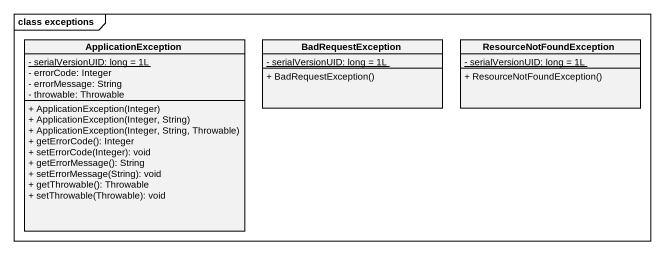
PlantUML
@startuml
mainframe class exceptions
hide circle
hide empty members
skinparam classAttributeIconSize 0
class ApplicationException {
  {static} - serialVersionUID: long = 1L
  - errorCode: Integer
  - errorMessage: String
  - throwable: Throwable
  + ApplicationException(Integer)
  + ApplicationException(Integer, String)
  + ApplicationException(Integer, String, Throwable)
  + getErrorCode(): Integer
  + setErrorCode(Integer): void
  + getErrorMessage(): String
  + setErrorMessage(String): void
  + getThrowable(): Throwable
  + setThrowable(Throwable): void
}
class BadRequestException {
  {static} - serialVersionUID: long = 1L
  + BadRequestException()
}
class ResourceNotFoundException {
  {static} - serialVersionUID: long = 1L
  + ResourceNotFoundException()
}
@enduml
